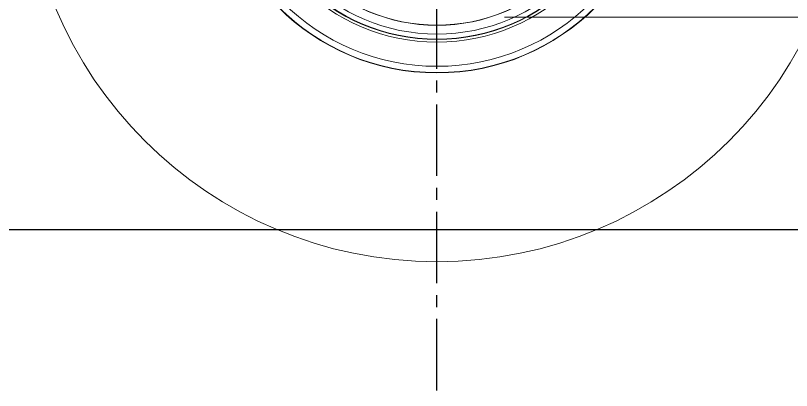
# Model space of a CAD drawing. Header units: millimetres. Extents: x -7970 to 6845, y -11075 to 1978.
# Drawn here: x 1264 to 2297, y -11075 to -10575 of the extents above; entities that cross this region are included whole.
import ezdxf

# ---------------------------------------------------------------- set-up
doc = ezdxf.new("R2010")
doc.units = ezdxf.units.MM
doc.header["$LTSCALE"] = 5
doc.linetypes.add('CENTER2', pattern=[28.575, 19.05, -3.175, 3.175, -3.175])
doc.layers.add('Layer0016', color=7, linetype='Continuous')
doc.layers.add('Layer0021', color=7, linetype='Continuous')

msp = doc.modelspace()

# ---------------------------------------------------------------- linework, layer by layer
at = {"layer": 'Layer0016', "color": 7, "linetype": 'CENTER2', "lineweight": 25}
msp.add_line((1825.083, -11074.526), (1825.083, -9509.049), dxfattribs=at)
at = {"layer": 'Layer0016', "color": 3, "linetype": 'Continuous', "lineweight": 25}
msp.add_line((-3318.645, -10859.97), (6845.062, -10859.97), dxfattribs=at)
at = {"layer": 'Layer0021', "color": 7, "linetype": 'Continuous', "lineweight": 18}
msp.add_line((2326.032, -10576.97), (1915.108, -10576.97), dxfattribs=at)
for radius in [550, 298.5, 298.084, 289.7, 257.44, 254, 253.5, 246.8, 235]:
    msp.add_circle((1825.083, -10352.97), radius, dxfattribs=at)
msp.add_arc((1825.083, -10352.97), 234.8, 93.5, 86.5, dxfattribs=at)

doc.saveas('drawing.dxf')
